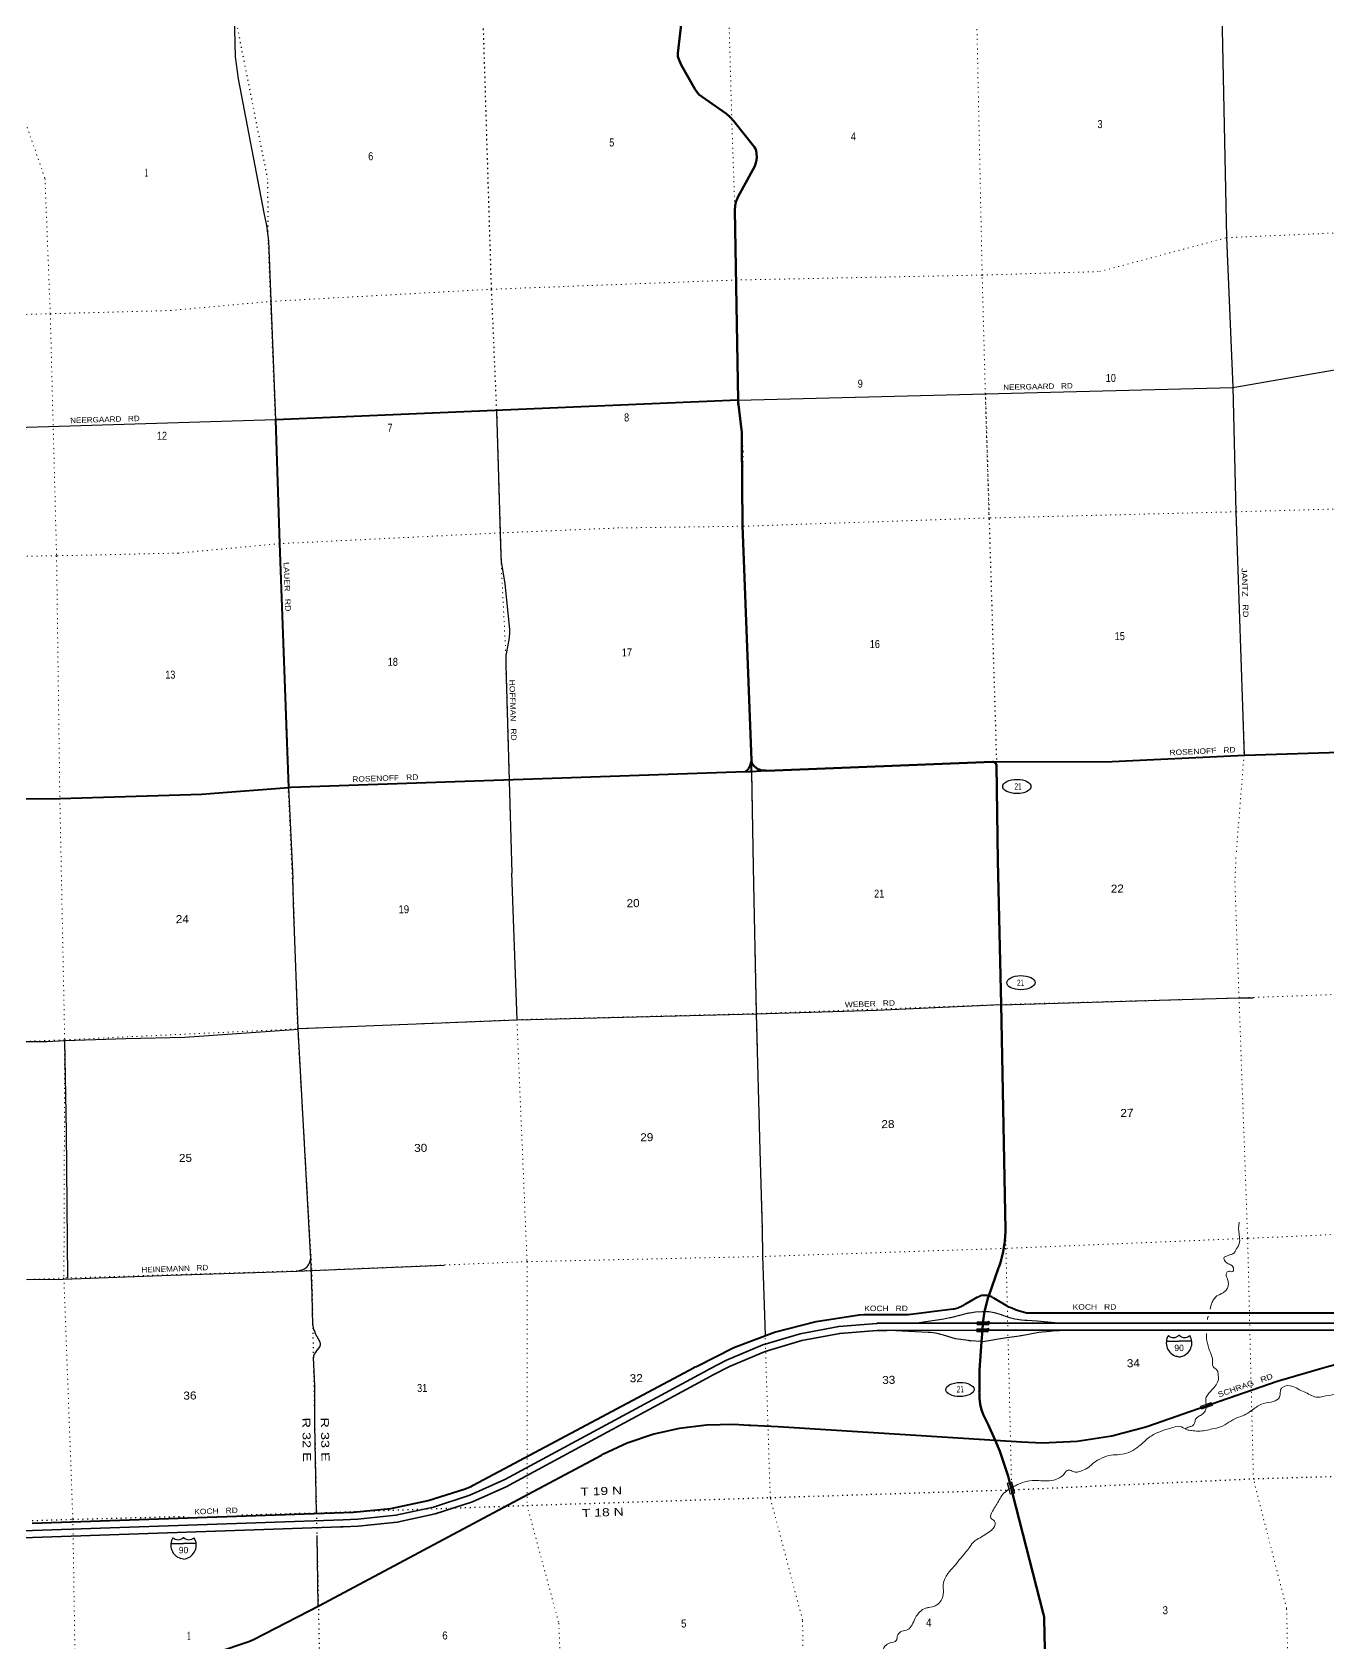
# Model space of a CAD drawing. Header units: feet. Extents: x 497223 to 751810, y -177792 to 12311.
# Drawn here: x 563113 to 591451, y -147098 to -111875 of the extents above; entities that cross this region are included whole.
import ezdxf
from ezdxf.enums import TextEntityAlignment as Align

# ---------------------------------------------------------------- set-up
doc = ezdxf.new("R2010")
doc.units = ezdxf.units.FT
doc.header["$LTSCALE"] = 70
doc.header["$PDMODE"] = 32
doc.header["$PDSIZE"] = 35
doc.linetypes.add('DOTTED', pattern=[1.5, 0.3, -1.2])
for name, color, linetype, lineweight in [('15', 7, 'Continuous', 25), ('17', 7, 'Continuous', 25), ('18', 7, 'Continuous', 35), ('19', 7, 'Continuous', 25), ('23', 7, 'Continuous', 70), ('26', 7, 'Continuous', 40), ('29', 7, 'Continuous', 25), ('39', 7, 'Continuous', 13), ('55', 7, 'Continuous', 13), ('59', 7, 'Continuous', 13), ('6', 7, 'DOTTED', 25), ('61', 7, 'Continuous', 13), ('7', 7, 'DOTTED', 13)]:
    doc.layers.add(name, color=color, linetype=linetype, lineweight=lineweight)
doc.layers.add('27', color=7, linetype='Continuous')
doc.layers.add('30', color=7, linetype='Continuous')

msp = doc.modelspace()

# ---------------------------------------------------------------- linework, layer by layer
at = {"layer": '15'}
for p, q in [((587921.9, -140503.9), (588198.31, -140503.9)), ((588194.61, -140372.43), (588197.51, -140369.52)), ((588200.68, -140371.9), (588197.25, -140369.52)), ((588198.31, -140849.48), (588134.42, -140831.52)), ((588197.78, -140849.74), (588261.41, -140831)), ((566146.73, -144924.99), (566423.14, -144924.99)), ((566419.44, -144793.52), (566422.34, -144790.61)), ((566425.51, -144792.99), (566422.08, -144790.61)), ((566423.14, -145270.57), (566359.25, -145252.61)), ((566422.61, -145270.83), (566486.24, -145252.09))]:
    msp.add_line(p, q, dxfattribs=at)
for points in [[(588473.67, -140503.9), (588197.78, -140503.9), (588198.31, -140503.9)], [(566698.5, -144924.99), (566422.61, -144924.99), (566423.14, -144924.99)]]:
    msp.add_lwpolyline(points, dxfattribs=at)
for centre, radius, start, end in [((588224.53, -140539), 306.13, 148.44434, 254.43386), ((588075.93, -140256.4), 165.66, 227.34268, 315.81181), ((588319.62, -140256.4), 165.66, 224.18787, 312.69374), ((588171.02, -140539), 306.13, 283.08076, 31.62493), ((566449.36, -144960.09), 306.13, 148.44434, 254.43386), ((566300.76, -144677.49), 165.66, 227.34267, 315.81181), ((566544.45, -144677.49), 165.66, 224.18852, 312.69417), ((566395.85, -144960.09), 306.13, 283.081, 31.62474)]:
    msp.add_arc(centre, radius, start, end, dxfattribs=at)
at = {"layer": '17'}
for centre, major_axis in [((584649.53, -128370.97), (309.24, -1)), ((584737.79, -132660.64), (309.21, 3.94)), ((583405.4, -141558.38), (309.21, 3.94))]:
    msp.add_ellipse(centre, major_axis=major_axis, ratio=0.500121, dxfattribs=at)
at = {"layer": '18'}
for p, q in [((581962.45, -140111.04), (583904.96, -140110.2)), ((581809.64, -140264.69), (583895.54, -140263.88))]:
    msp.add_line(p, q, dxfattribs=at)
for points in [[(563117.29, -144640.2), (569917.16, -144407.1), (570236.5, -144396.12), (571069.89, -144307.25), (571889.42, -144131.76), (572686.11, -143871.56), (573451.24, -143529.51), (577882.81, -141132.44), (577907.81, -141117.86), (577932.81, -141105), (578301.71, -140915.25), (579092.33, -140585.03), (579913.14, -140339.26), (580755.15, -140180.63), (581583.93, -140112.95), (581605.43, -140111.19), (581633.93, -140111.18), (581962.45, -140111.04)], [(583904.96, -140110.2), (584031.94, -140110.15), (585583.43, -140109.49)], [(585583.43, -140109.49), (592857.57, -140106.38), (593009.21, -140111.08), (593526.87, -140092.08), (594014.64, -140022.65), (594039.66, -140019.09), (594064.64, -140013.99), (594293.32, -139967.38)], [(585628.81, -140263.2), (592825.44, -140260.39), (592855.91, -140260.38), (592875.44, -140260.99), (593006.8, -140265.06), (593540.56, -140245.47), (594043.67, -140173.85), (594067.9, -140170.4), (594093.67, -140165.16), (594297.4, -140123.75)], [(563121.11, -144794.16), (569865.19, -144563.54), (569890.19, -144562.69), (569915.19, -144560.61), (570244.8, -144549.9), (571094.21, -144459.32), (571929.5, -144280.45), (572741.52, -144015.24), (573496.36, -143677.8), (573521.83, -143666.41), (573546.36, -143653.14), (577956.93, -141267.43), (577981.93, -141252.85), (578006.93, -141239.99), (578368.42, -141054.05), (579144.17, -140730.04), (579949.53, -140488.9), (580775.7, -140333.25), (581588.38, -140266.88), (581614.23, -140264.77), (581638.38, -140264.76), (581809.64, -140264.69)], [(583895.54, -140263.88), (584021.39, -140263.83), (585406.13, -140263.29), (585628.81, -140263.2)], [(559716.94, -144716.31), (559844.57, -144713.52), (563117.31, -144641.02)], [(559781.76, -144866.93), (559911.41, -144864.09), (563121.1, -144793.84)]]:
    msp.add_lwpolyline(points, dxfattribs=at)
at = {"layer": '19'}
for points in [[(581962.45, -140111.04), (581992.4, -140109.94), (582513.25, -140090.74), (583054.01, -140013.68), (583185.28, -139985.8), (583208.86, -139980.8), (583235.28, -139974.21), (583571.8, -139890.38), (583598.91, -139883.62), (583621.8, -139880.09), (583748.08, -139860.61), (583900.97, -139853.22), (583943, -139855.12)], [(585583.43, -140109.49), (585561.9, -140107.39), (585090.59, -140061.34), (584877.45, -140051.86), (584872.51, -140051.64), (584827.45, -140048.81), (584750.4, -140043.98), (584607.3, -140022.05), (584492.27, -139991.85), (584472.06, -139986.55), (584442.27, -139975.1), (584418.34, -139965.91), (584417.41, -139965.55), (584368.34, -139947.13), (584310.53, -139925.44), (584163.57, -139883.83), (584038.07, -139862.13), (584016.78, -139858.45), (583988.07, -139857.15), (583943, -139855.12)], [(583878.73, -140509.85), (583852.29, -140508.27), (583640.89, -140494.94), (583616.47, -140493.4), (583590.89, -140489.68), (583304.38, -140448.08), (583041.98, -140373.78), (582987.94, -140354.12), (582905.38, -140332.04), (582820.96, -140318.71), (582760.57, -140315.58), (582735.57, -140312.26), (582710.57, -140310.98), (581859.64, -140267.56), (581809.64, -140264.69)], [(583878.73, -140509.85), (583902.29, -140506.32), (584381.14, -140430.89), (584700.79, -140382.78), (584728.78, -140378.57), (584750.79, -140374.48), (585130.99, -140303.78), (585381.13, -140279.62), (585405.5, -140277.52), (585431.13, -140275.59), (585586.02, -140265.89), (585628.81, -140263.2)]]:
    msp.add_lwpolyline(points, dxfattribs=at)
at = {"layer": '23'}
for p, q in [((583895.54, -140263.88), (583904.96, -140110.2)), ((583904.96, -140110.2), (583943, -139855.12)), ((583878.73, -140509.85), (583895.54, -140263.88))]:
    msp.add_line(p, q, dxfattribs=at)
for points in [[(577334.35, -111456.32), (577232.25, -112336.13), (577236.57, -112404.96), (577254.68, -112463.87), (577306.57, -112587.67), (577613.71, -113125.99), (577695.74, -113234.21), (577838.25, -113340.5), (578300.18, -113662.31), (578381.13, -113731.48), (578458.35, -113818.48), (578913.84, -114390.37), (578931.35, -114422.49), (578944.93, -114461.01), (578956.72, -114538.12), (578960.78, -114606.01), (578954.82, -114673.19), (578940.4, -114732.88), (578916.44, -114803.38), (578545.81, -115482.17), (578522.65, -115538.31), (578506.69, -115588.2), (578490.95, -115676.51), (578482.02, -115770.34), (578553.66, -119922.98)], [(578553.66, -119922.98), (578554.29, -119959.42), (578595.11, -120323.31), (578613.22, -120445.66), (578633.3, -120625.91), (578635.87, -120808.16), (578651.63, -122666.61), (578843.83, -127802.98), (578846.84, -127815.94)], [(578847.15, -127817.24), (578855.46, -127852.99), (578864.19, -127869.44), (578876.47, -127892.22), (578905.91, -127927.34), (578939.87, -127959.06), (578987.98, -127989.06), (579024.3, -128002.26), (579053.64, -128011.72), (579114.78, -128023.05), (579148.93, -128024.8)], [(579148.93, -128024.8), (579175.59, -128026.17), (584114.81, -127832.72), (584135.2, -127832.4)], [(584135.2, -127832.4), (584142.08, -127832.33), (584164.54, -127843.13), (584192.38, -127868.98), (584200.31, -127882.58), (584206.71, -127902.24), (584235.01, -129996.63)], [(584034.41, -139507.27), (584111.89, -139296.13), (584241.79, -138921.78), (584244.05, -138915.28), (584259.47, -138871.78), (584292.7, -138778.1), (584353.52, -138549.99), (584390.15, -138316.77), (584400.92, -138106.19), (584402.09, -138083.32), (584401.57, -138056.19), (584307.14, -133136.9), (584235.01, -129996.64)], [(583943, -139855.12), (583946.39, -139832.4), (584015.09, -139559.92), (584034.41, -139507.27)], [(584177.23, -142668.32), (584025.47, -142322.24), (583975.89, -142238.54), (583920.87, -142122.48), (583878.27, -142001.31), (583848.58, -141876.35), (583832.1, -141748.97), (583829.7, -141648.19), (583829.01, -141619.16), (583829.3, -141598.19), (583835.8, -141137.92), (583878.73, -140509.85)], [(585611.57, -165130.43), (585516.13, -159709.15), (585424.1, -154462.37), (585305.14, -149157.76), (585246.95, -146581.37), (585246.38, -146555.89), (585244.33, -146531.37), (585242.61, -146512.73), (585239.77, -146498.5), (585234.98, -146474.47), (585228.3, -146448.5), (584556.88, -143836.32), (584459.39, -143457), (584452.99, -143432.11), (584444.8, -143407), (584281.17, -142905.36), (584177.23, -142668.32)]]:
    msp.add_lwpolyline(points, dxfattribs=at)
at = {"layer": '26'}
msp.add_line((578845.03, -128041.97), (579148.93, -128024.8), dxfattribs=at)
for points in [[(578553.66, -119922.98), (568435.59, -120353.14), (568523.18, -123059.95), (568717.17, -128392.8)], [(578715.83, -128043.73), (578754.72, -128011.85), (578779.35, -127984.46), (578808.09, -127932.43), (578847.15, -127817.24)], [(578717.84, -128043.67), (578845.03, -128041.97), (578847.15, -127817.24)], [(584141.68, -127832.3), (584204.35, -127831.16), (586732.13, -127826.85), (587189.08, -127800.04), (589637.58, -127683.61), (592171.75, -127605.08), (592379.15, -127595.28), (593967.67, -127509.93)], [(568717.17, -128392.8), (568767.45, -128388.87), (578717.84, -128043.67)], [(562721.15, -128643), (563717.19, -128632.85), (566819.9, -128541.74), (567004.98, -128526.52), (568717.17, -128392.8)], [(563113.46, -144485.43), (570135.03, -144240.53), (570959.9, -144157.61), (571771.58, -143988.93), (572561.18, -143736.32), (572711.09, -143677.52), (572724.44, -143672.28), (572761.09, -143652.76), (577590.63, -141080.52), (577615.63, -141066.17), (577640.63, -141053.63), (578461.65, -140641.67), (579347.4, -140307.94), (580263.19, -140068.62), (581198.98, -139926.33), (581304.62, -139916.52), (582271.17, -139919.2), (583254.9, -139797.53), (583279.8, -139794.45), (583304.9, -139786.79), (583360.03, -139769.95), (583437.16, -139737.25), (583470.47, -139719.15), (583498.43, -139703.96), (583520.47, -139691.41), (583781.48, -139542.86), (583805.73, -139529.06), (583831.48, -139516.08), (583832.24, -139515.7), (583859.2, -139505.47), (583887.09, -139498.13), (583915.59, -139493.73), (583944.4, -139492.35), (583973.2, -139493.98), (584001.66, -139498.61), (584034.41, -139507.27)], [(594289.05, -139804.04), (593990.82, -139851.46), (593961.63, -139856.11), (593940.82, -139858.78), (593770.06, -139880.7), (593521.5, -139889.9), (593483.5, -139891.31), (593471.5, -139891.31), (584885.53, -139887.89), (584860.61, -139887.88), (584835.53, -139881.79), (584656.05, -139829.97), (584501.9, -139767.35), (584477.24, -139757.34), (584451.9, -139741.96), (584149.62, -139558.51), (584124.24, -139543.11), (584099.62, -139530), (584080.58, -139521.43), (584034.41, -139507.27)], [(584177.23, -142668.32), (584758.96, -142704.97), (585203.34, -142724.04), (585968.83, -142687.07), (586726.26, -142570.29), (587467.34, -142374.97), (587516.35, -142359.08), (588912.42, -141873.77), (590343.96, -141376.13), (591372.99, -141075.35), (591421.48, -141061.18), (591422.99, -141060.78), (592800.57, -140690.9), (594301.88, -140295)], [(563199.95, -147977.54), (566080.18, -147525.21), (566392.93, -147479.97), (567133.87, -147313.12), (567853.31, -147069.74), (567955.06, -147028.38), (569397.91, -146278.85), (573851.04, -143903.48), (575561.5, -142993.57), (575587.29, -142979.85), (575611.5, -142968.57), (576126.95, -142728.44), (576690.75, -142534.54), (577271.73, -142400.63), (577863.53, -142328.18), (578459.66, -142317.99), (578784.41, -142339.48), (578802.93, -142340.7), (578834.41, -142342.14), (579432.77, -142369.41), (584177.23, -142668.32)]]:
    msp.add_lwpolyline(points, dxfattribs=at)
at = {"layer": '29', "linetype": 'DOTTED'}
msp.add_line((583960.21, -119782.89), (584204.35, -127831.16), dxfattribs=at)
at = {"layer": '29'}
for p, q in [((568435.59, -120353.14), (562520.37, -120535.89)), ((578845.03, -128041.97), (578880.21, -130133.68)), ((568717.17, -128392.8), (568815.26, -130387.85)), ((573719.04, -133472.98), (573603.73, -130267.51)), ((569322.06, -140725.72), (569390.79, -140645.54)), ((569368.65, -146295.84), (569343.39, -144748.23))]:
    msp.add_line(p, q, dxfattribs=at)
for points in [[(588746.03, -84044.15), (588770.36, -89078.05), (588761.79, -89152.23), (588639.69, -89551.03), (588603.43, -89711.24), (588597.7, -89791.19), (588607.83, -89856.5), (588660.18, -89989.53), (588780.02, -90223.23), (588801.38, -90287.86), (588804.24, -90432.21), (588859.3, -94663.56), (588974, -100009.07), (589035.33, -105404.18), (589119.78, -110750.4), (589238.6, -116367.76), (589374.37, -119640.57), (589442.65, -122363.84), (589619.23, -127684.18)], [(567141.7, -84596.66), (567209.63, -89833.19), (567236.25, -92529.84), (567292.7, -95207.65), (567419.12, -100625.41), (567513.09, -106035.87), (567529.49, -111396.04), (567534.93, -111808.46), (567550.54, -112416.11), (567616.32, -112894.19), (568178.14, -115822.54), (568238.06, -116099.42), (568278.98, -116440.99), (568435.59, -120353.14)], [(578553.66, -119922.98), (589376.43, -119642.55), (593742.2, -118884.54)], [(573266.98, -120147.74), (573361.04, -123304.85), (573373.94, -123449.78), (573454.15, -123941.73), (573550.02, -124936.66), (573550.19, -125021.51), (573538.12, -125162.28), (573473.84, -125507.45), (573471.01, -125554.11), (573469.76, -125718.87), (573603.73, -130267.51)], [(578880.21, -130133.68), (578951.38, -133341.14), (579031.21, -136334.41), (579076.53, -138044.28), (579087.9, -138631.74), (579145.79, -140373.61)], [(569248.59, -140158.79), (569235.29, -139481.25), (569206.9, -138702.97), (569078.52, -136320.25), (568931.88, -133674.19), (568835.63, -131164.17), (568815.26, -130387.85)], [(568935.74, -133664.07), (573717.03, -133473.02), (578951.41, -133343.16), (581576.36, -133260.99), (584306.97, -133135.62)], [(584307.7, -133147.1), (589503.16, -132995.57), (589816.54, -132990.57)], [(562851.96, -133948.28), (563436.55, -133947.08), (563834.08, -133926.64), (565163.57, -133881.27), (566451.19, -133856.68), (568938, -133680.13)], [(563892.73, -139121.88), (563859.92, -135926.62), (563830.03, -133924.7)], [(568905.68, -138967.38), (568978.72, -138951.73), (569019.19, -138941.47), (569048.88, -138927.97), (569072.62, -138916.1), (569103.92, -138893.42), (569124.97, -138872.36), (569155.73, -138832.94), (569173, -138801.63), (569183.25, -138779.49), (569193.51, -138747.63), (569206.2, -138689.96)], [(562985.04, -139156.5), (563790.63, -139145.65), (566144.23, -139057.76), (568905.68, -138967.38)], [(568905.68, -138967.38), (569229.05, -138958.19), (572126.66, -138837.47)], [(569419.4, -140558.73), (569412.72, -140522.97), (569303.04, -140323.48)], [(569329.67, -144265.46), (569298.61, -142315.88), (569293.31, -141478.78), (569262.87, -140861.7)]]:
    msp.add_lwpolyline(points, dxfattribs=at)
at = {"layer": '29', "linetype": 'DOTTED'}
msp.add_lwpolyline([(572670.8, -84458.5), (572675.1, -84737.69), (572702.24, -90012.57), (572759.6, -95321.16), (572841.23, -100588.65), (572905.55, -105891.26), (572958.11, -111165.72), (573153.58, -117496.39), (573266.98, -120147.74)], dxfattribs=at)
at = {"layer": '29'}
for centre, radius, start, end in [((569798.64, -140068.55), 557.51, 189.28468, 207.35119), ((569490.73, -140880.88), 229, 137.27396, 175.60091), ((569312.2, -140571.36), 107.94, 316.59267, 6.83238)]:
    msp.add_arc(centre, radius, start, end, dxfattribs=at)
at = {"layer": '39'}
for points in [[(588881.6, -139798.95), (588916.09, -139660.16), (588962.99, -139576.9), (589026.28, -139513.5), (589159.81, -139444.96), (589229.16, -139383.48), (589270.04, -139300.31), (589274.72, -139215.71), (589247.13, -139123.58), (589233.37, -139017.14), (589284.9, -138972.04), (589371.44, -138980.72), (589390.57, -138920.04), (589345.09, -138840.27), (589249.97, -138797.52), (589181.53, -138663.77), (589257.42, -138634.39), (589309.33, -138613.44), (589377.28, -138590.21), (589455.87, -138478.27), (589499.01, -138411.17), (589522.72, -138259.86), (589504.31, -138113.24), (589502.35, -137990.52), (589513, -137901.8)], [(588820.92, -140025.58), (588828.74, -139979.52), (588840.35, -139958.62)], [(588792.73, -141876.79), (588784.57, -141747.17), (588833.41, -141659.85), (588910.34, -141570.07), (589008.99, -141455.8), (589057.23, -141330.26), (589053.68, -141233.72), (589032.09, -141139.48), (588940.34, -141056.42), (588932.2, -140923.73), (588912.74, -140837.5), (588851.63, -140659.37), (588799.86, -140436.81), (588795.01, -140332.27)], [(594322.51, -141122.24), (594254.04, -141112.45), (594140.9, -141074.01), (594071.83, -141026.81), (594002.28, -140949.43), (593895.17, -140910.9), (593752.31, -140899.09), (593559.24, -140888.09), (593404.65, -140896.59), (593358.86, -140923.48), (593263.62, -140999.47), (593112.96, -141001.87), (592937.99, -140992.59), (592758.54, -141079.98), (592708.96, -141121.02), (592578.73, -141145.24), (592458.84, -141187.4), (592338.47, -141199.38), (592194.25, -141227.85), (592104.97, -141299.71), (592031.48, -141353.21), (592034.9, -141441.7), (591980.19, -141539.17), (591830.64, -141612), (591614.45, -141663.75), (591339.94, -141712.4), (591227.67, -141728.28), (590964.82, -141625.82), (590831.24, -141565.57), (590685.35, -141489.41), (590458.67, -141513.15), (590419.39, -141570.13), (590409, -141674.94), (590370.17, -141760.09), (590212.59, -141833.04), (590004.34, -141878.63), (589777.58, -142023.12), (589620.35, -142118.2), (589464.62, -142181.06), (589285.3, -142276.5), (589102.05, -142378.04), (588925.91, -142421.1), (588619.26, -142470.27), (588470.35, -142456.55), (588371.59, -142438), (588205.65, -142364.17), (588051.38, -142392.8), (587825.43, -142462.82), (587639.89, -142546.28), (587532.44, -142612.39), (587411.6, -142720.98), (587276.76, -142833.82), (587095.52, -142935.33), (586897.31, -142980.75), (586712.66, -142993.76), (586512.7, -143055.32), (586319.67, -143173.11), (586222.55, -143257.17), (586077.05, -143331.94), (585971.1, -143365.83), (585882.48, -143353.16), (585785.51, -143320.5), (585753.5, -143329.06), (585666.64, -143427.04), (585585.31, -143492.74), (585449.41, -143539.18), (585258.79, -143556.32), (585083.86, -143549.05), (584883.16, -143564.32), (584667.33, -143638.21), (584567.9, -143686.8)], [(588335.17, -142422.48), (588422.8, -142372.78), (588488.83, -142355.63), (588541.76, -142272.27), (588568.6, -142191.34), (588642.09, -142137.85), (588723.66, -142086.23), (588778.66, -142006.87), (588792.73, -141876.79)], [(584567.9, -143686.8), (584345.19, -143850.63), (584262.77, -143974.71), (584116.02, -144222.57), (584078.15, -144368.08), (584157.58, -144435.23), (584176.85, -144509.38), (584048.81, -144670.41), (583776.22, -144839.79), (583732.44, -144866.65), (583614.18, -145011.42), (583517.64, -145131.7), (583277.17, -145425.33), (583143.04, -145582.43), (583096.01, -145657.65), (583040.35, -145821.54), (583044.95, -145984.48), (582991.72, -146174.5), (582864.98, -146291.23), (582726.88, -146325.64), (582658.8, -146340.81), (582429.14, -146555.79), (582262.36, -146808), (582136.38, -146846.23), (582045.19, -146924.16), (582009, -147049.51), (581877.16, -147097.9)], [(581877.16, -147097.9), (581765.81, -147172.13), (581704.51, -147360.27), (581663.17, -147540.04), (581490.38, -147667.57), (581296.87, -147755.18), (581057.27, -147724.8), (580870.06, -147703.63), (580669.78, -147745.07), (580493.62, -147912.9), (580329.24, -147937.67), (580247.28, -148089.91), (580121.69, -148279.07), (579935.1, -148422.92), (579799.96, -148390.87), (579578.38, -148356.17), (579419.71, -148360.72), (579218.77, -148486.69), (579013.2, -148574.49), (578851.86, -148663.6), (578687.88, -148839.29), (578629.21, -148940.85), (578424.96, -149111.15), (578192.52, -149277.87), (578156.58, -149292.53), (578156.87, -149310.64), (577954.65, -149356.13), (577736.74, -149426.02), (577516.05, -149447.65), (577351.61, -149468.39), (577212.08, -149539.04), (577012.51, -149624.74), (576705.07, -149750.4), (576469.08, -149820.58), (576222.09, -149957.34), (575993.03, -150083.76), (575756.3, -150107.66), (575410.46, -150093.06), (575153.93, -150135.39), (574792.34, -150267.95), (574614.64, -150339.21), (574442.16, -150611.64), (574318.48, -150794.73), (574152.37, -150962.41), (573909.27, -151091.06), (573704.6, -151235.2), (573520.02, -151379.02), (573382.63, -151457.69), (573141.32, -151572.23), (572917.06, -151622.09), (572584.32, -151673.69), (572384.48, -151616.51), (572230.53, -151538.47), (571938.38, -151488.8), (571524.84, -151513.51), (571346.24, -151528.44), (571068.18, -151480.55), (570806.61, -151458.57), (570451.88, -151516.56), (570180.15, -151613.47), (570051.32, -151599.43), (569871.83, -151558.02), (569674.83, -151553.11), (569560.8, -151585.12), (569396.91, -151640.06), (569137.26, -151738.79), (568931.5, -151814.53), (568804.35, -151905.1), (568627.22, -152012.58), (568537.72, -152070.36), (568422.33, -152142.64), (568331.9, -152142.07), (568188.73, -152236.93), (567915.28, -152351.98), (567725.75, -152437.52), (567541.64, -152484.73), (567241.14, -152541.85), (566848.14, -152594.41), (566693.36, -152590.85), (566538.62, -152589.29), (566361.71, -152584.07), (566121.69, -152527.53), (566016.81, -152503.04), (565868.03, -152497.36), (565759.77, -152513.18), (565643.9, -152555.28), (565513.46, -152692.2), (565450.76, -152918.59), (565378.99, -153080.73), (565284.97, -153233.17), (565190.82, -153377.56), (565101.64, -153455.46), (564958.89, -153576.47), (564813.5, -153657.28), (564684.65, -153768.01), (564496.44, -153936.04), (564349.7, -154059.13)]]:
    msp.add_spline(points, degree=3, dxfattribs=at)
at = {"layer": '55'}
for points in [[(584033.63, -140141.17), (583783.63, -140142.59), (583783.26, -140077.59), (584033.26, -140076.17)], [(584025.31, -140084.21), (583791.3, -140085.53), (583791.58, -140134.54), (584025.59, -140133.22)], [(584021.99, -140294.35), (583771.99, -140295.51), (583771.69, -140230.51), (584021.69, -140229.35)], [(584013.73, -140237.38), (583779.72, -140238.46), (583779.94, -140287.47), (584013.95, -140286.39)]]:
    msp.add_lwpolyline(points, close=True, dxfattribs=at)
for p in [(584033.29, -140081.17), (584021.71, -140234.35)]:
    msp.add_point(p, dxfattribs=at)
at = {"layer": '59'}
for points in [[(584500.9, -143849.43), (584439.78, -143607.02), (584541.59, -143581.35), (584602.71, -143823.76)], [(584535.79, -143591.05), (584449.49, -143612.81), (584506.69, -143839.71), (584592.99, -143817.96)]]:
    msp.add_lwpolyline(points, close=True, dxfattribs=at)
at = {"layer": '6'}
for p, q in [((584582.68, -143750.59), (589823.47, -143510.19)), ((589823.47, -143510.19), (594381, -143373.05)), ((579254.64, -143921.38), (584476.07, -143754.71)), ((563111.44, -144424.88), (564002.97, -144396.33)), ((564002.97, -144396.33), (566526.01, -144330.29)), ((567695.94, -144299.67), (569325.61, -144257.01))]:
    msp.add_line(p, q, dxfattribs=at)
for points in [[(568808.03, -130388.03), (568717.29, -128392.47), (568523.18, -123059.95), (568435.59, -120353.14), (568331.27, -117762.33), (568278.98, -116440.99), (568266.67, -115099.06), (567529.49, -111396.04), (567513.09, -106035.87), (567419.12, -100625.41), (567292.7, -95207.65), (567236.25, -92529.84), (567209.63, -89833.19), (567141.7, -84596.49)], [(568808.03, -130388.03), (568915.87, -133671.97), (569225.06, -138953.77), (569329.12, -144263.37), (569440.85, -149638.26), (569564.52, -154965.53), (569659.94, -160325.2), (569687.83, -165607.47), (569792.77, -170933.84), (569892.52, -176178.11)], [(569325.61, -144257.01), (573936.54, -144092.83), (579254.64, -143921.38)]]:
    msp.add_lwpolyline(points, dxfattribs=at)
at = {"layer": '61'}
for p, q in [((588666.11, -141921.39), (588902.35, -141839.59)), ((588902.35, -141839.59), (588926.89, -141910.47))]:
    msp.add_line(p, q, dxfattribs=at)
msp.add_lwpolyline([(588926.89, -141910.47), (588690.65, -141992.26), (588666.11, -141921.39)], dxfattribs=at)
msp.add_lwpolyline([(588897.41, -141849.76), (588676.28, -141926.32), (588695.58, -141982.08), (588916.71, -141905.53)], close=True, dxfattribs=at)
at = {"layer": '7'}
for p, q in [((584410.55, -138472.4), (584532.62, -143585.89)), ((584556.94, -143835.21), (585245.9, -146510.92))]:
    msp.add_line(p, q, dxfattribs=at)
for points in [[(588746.03, -84044.15), (588770.36, -89078.05), (588809.54, -89375.22), (588801.38, -90287.86), (588834.05, -92027.32), (588859.3, -94663.56), (588974, -100009.07), (589015.17, -102814.15), (589035.33, -105404.18), (589080.28, -108108.45), (589119.78, -110750.4), (589238.6, -116367.76), (589374.37, -119640.57), (589442.65, -122363.84), (589619.23, -127684.18), (589445.26, -129862.1)], [(573604.41, -130267.46), (573543.83, -128223.04), (573469.76, -125718.87), (573473.84, -125507.45), (573361.04, -123304.85), (573346.42, -122825.01), (573266.98, -120147.74), (573153.58, -117496.39), (572958.11, -111165.72), (572905.55, -105891.26), (572841.23, -100588.65), (572759.6, -95321.16), (572702.24, -90012.57), (572675.1, -84737.69), (572670.78, -84457.54)], [(577903.63, -84325.2), (577974.96, -89212.07), (578086.43, -94682.55), (578171.63, -100151.64), (578214.57, -105625.74), (578251.69, -108251.63), (578336.96, -111043.59), (578414.72, -113771.26), (578482.02, -115770.34), (578508.14, -117294.78), (578548.38, -119956.33), (578539.2, -119996.84), (578635.67, -120604.93), (578665.75, -121043.36), (578652.56, -121799.07), (578652.49, -122679.04), (578731.36, -124840.96), (578846.84, -127815.94), (578845.03, -128041.97), (578862.24, -129072.53), (578888.21, -130133.47)], [(584235.41, -129998.34), (584205.96, -127888.4), (584041.89, -122498.57), (583960.21, -119782.89), (583891.62, -117186.12), (583757.93, -110910.4), (583676.47, -105517.78), (583571.59, -100159.95), (583468.96, -94723.51), (583354.5, -89299.43), (583363.75, -84185.01)], [(562308.28, -111971.8), (563392.96, -115072.36), (563508.26, -118032.82), (563645.98, -123325.42), (563717.51, -128635.69), (563756.25, -130513.92)], [(562458.99, -118057.43), (563508.26, -118032.82), (566141.95, -117960.98), (568331.27, -117762.33), (573153.58, -117496.39), (578508.14, -117294.78), (583891.62, -117186.12), (586462.66, -117109.7), (589238.6, -116367.76), (593671.42, -116177.28)], [(593817.03, -121747.21), (592094.45, -122289.56), (589442.65, -122363.84), (584041.89, -122498.57), (578652.49, -122679.04), (575945.15, -122716.67), (573346.19, -122824.87), (568523.18, -123059.95), (566308.22, -123267.01), (563645.98, -123325.42), (562589.76, -123338.01)], [(562721.15, -128643), (563717.46, -128632.84), (566819.9, -128541.74), (568769.28, -128388.79), (573543.28, -128223.64), (575522.22, -128153.79), (577613.09, -128081.25), (578845.03, -128041.97), (579130.88, -128026.69), (581448.27, -127937.13), (584214.32, -127830.84), (586732.13, -127826.85), (589619.23, -127684.18), (592171.75, -127605.08), (593967.67, -127509.93)], [(591124.74, -175636.81), (590992.26, -170321.18), (590866.4, -164817.09), (590791.1, -159585.89), (590701.68, -154350.9), (590612.04, -148998.98), (590549.72, -146345.61), (589823.61, -143519.19), (589697.76, -138253.15), (589509.42, -132989.54), (589419.07, -130471.38), (589445.26, -129862.1)], [(573604.41, -130267.46), (573715.32, -133471.14), (573936.25, -138762.4), (573936.54, -144092.83), (574630.87, -146670.34), (574737.57, -149457.91), (574874.09, -154748.5), (575022.64, -160036.89), (574996.6, -165340.15), (575115.14, -170637.06)], [(580518, -175909.69), (580386.62, -170691.76), (580279.01, -165355.49), (580140.48, -160033.67), (580061.16, -154675.75), (579999.02, -149261.21), (579962.77, -146601.83), (579254.64, -143921.38), (579090.37, -138639.85), (578957.7, -133339.14), (578888.21, -130133.47)], [(584235.41, -129998.34), (584301.48, -133139.1), (584410.55, -138472.4)], [(563756.25, -130513.92), (563824.11, -133910.81), (563806.65, -139121.35), (564002.97, -144396.33), (564084.96, -149780.94), (564299.76, -155066.26), (564357.34, -160446.66), (564644.99, -165930.25)], [(562850.3, -133946.66), (563824.11, -133910.81), (568915.87, -133671.97), (573715.32, -133471.14), (578954.05, -133336.12), (584301.48, -133139.1), (589509.84, -132995.64), (594106, -132830.05)], [(594242.98, -138050.79), (589697.76, -138253.15), (584410.55, -138472.4), (579097.16, -138649.79), (573936.25, -138762.4), (569225.06, -138953.77), (563806.65, -139121.35), (562980.94, -139155.86)], [(585245.9, -146510.92), (585306.16, -149158.36), (585424.8, -154461.31), (585516.42, -159708.35), (585610.75, -165125.46), (585700.71, -170520.37), (585815.43, -175774.02)]]:
    msp.add_lwpolyline(points, dxfattribs=at)

# ---------------------------------------------------------------- texts
at = {"layer": '15'}
for p in [(588093.9, -140719.17), (566318.68, -145140.34)]:
    msp.add_text('90', height=140, dxfattribs=at).set_placement(p)
at = {"layer": '17', "width": 0.6}
msp.add_text('21', height=140, dxfattribs=at).set_placement((584675.58, -128439.28), align=Align.CENTER)
for p in [(584655.59, -132735.03), (583336.43, -141624.76)]:
    msp.add_text('21', height=140, rotation=0.915, dxfattribs=at).set_placement(p)
at = {"layer": '27'}
for s, rotation, width, p in [('LAUER   RD', 272.006, 1.2, (568611.83, -123465.71)), ('ROSENOFF   RD', 2.722, 1.15, (587991.38, -127691.81)), ('ROSENOFF   RD', 1.987, 1.15, (570116.13, -128272.04)), ('KOCH   RD', 359.977, 1.15, (581312.05, -139844.35)), ('KOCH   RD', 359.977, 1.15, (585870.91, -139812.47)), ('SCHRAG   RD', 19.169, 1.2, (589069.82, -141731.95)), ('KOCH   RD', 1.998, 1.15, (566659.31, -144291.72))]:
    msp.add_text(s, height=120, rotation=rotation, dxfattribs=dict(at, width=width)).set_placement(p)
at = {"layer": '30'}
for s, rotation, width, p in [('NEERGAARD   RD', 1.484, 1.1, (585113.83, -119683.3)), ('NEERGAARD   RD', 1.77, 1.1, (564705.82, -120402.59)), ('JANTZ   RD', 271.744, 1.25, (589581.23, -124135.59)), ('HOFFMAN   RD', 271.703, 1.15, (573569.05, -126703.23))]:
    msp.add_text(s, height=120, rotation=rotation, dxfattribs=dict(at, width=width)).set_placement(p, align=Align.CENTER)
for s, rotation, width, p in [('WEBER   RD', 2.097, 1.15, (580890.25, -133202.17)), ('HEINEMANN   RD', 2.139, 1.1, (565505.52, -139003.57))]:
    msp.add_text(s, height=120, rotation=rotation, dxfattribs=dict(at, width=width)).set_placement(p)
at = {"layer": '6'}
for s, rotation, width, p in [('R 32 E', 271.123, 1.35, (569019.38, -142175.24)), ('R 33 E', 271.123, 1.35, (569424.42, -142172.77)), ('T 19 N', 2.039, 1.3, (575105.58, -143883.33)), ('T 18 N', 2.039, 1.3, (575139.98, -144348.7))]:
    msp.add_text(s, height=175, rotation=rotation, dxfattribs=dict(at, width=width)).set_placement(p)
at = {"layer": '7'}
for s, width, p in [('4', 0.85, (581018.28, -114241.99)), ('3', 0.85, (586413.98, -113972.42)), ('5', 0.85, (575734.51, -114373.1)), ('6', 0.85, (570462.4, -114674.46)), ('1', 0.4, (565576.08, -115034.82)), ('10', 0.85, (586595.18, -119523.38)), ('9', 0.85, (581168.94, -119648.24)), ('7', 0.85, (570884.38, -120613.55)), ('8', 0.85, (576059.51, -120387.08)), ('12', 0.85, (565841.22, -120787.71)), ('15', 0.85, (586790.62, -125170.05)), ('17', 0.85, (576010.65, -125527.21)), ('16', 0.85, (581432.76, -125343.22)), ('18', 0.85, (570889.94, -125731.91)), ('13', 0.85, (566023.18, -126013.25))]:
    msp.add_text(s, height=175, dxfattribs=dict(at, width=width)).set_placement(p)
for s, width, p in [('21', 0.85, (581529.55, -130803.38)), ('22', 1.1, (586705.71, -130693.11)), ('19', 0.9, (571125.23, -131146.13)), ('20', 1.1, (576114.13, -131012.16)), ('24', 1.1, (566255.63, -131360.75)), ('27', 1.1, (586915.99, -135598.84)), ('29', 1.1, (576413.18, -136130.64)), ('28', 1.1, (581687.95, -135843.91)), ('30', 1.1, (571468.98, -136364.31)), ('25', 1.1, (566323.6, -136583.73)), ('32', 1.1, (576183.19, -141401.1)), ('34', 1.1, (587056.75, -141072.13)), ('31', 0.85, (571533.62, -141615.15)), ('33', 1.1, (581706.87, -141438.41)), ('36', 1.1, (566421.32, -141780.29)), ('3', 0.9, (587838.69, -146474.33)), ('1', 0.45, (566506.37, -147033.4)), ('6', 0.9, (572083.54, -147026.36)), ('5', 0.9, (577307.48, -146764.51)), ('4', 0.9, (582666.22, -146743.55))]:
    msp.add_text(s, height=175, rotation=0.915, dxfattribs=dict(at, width=width)).set_placement(p)

doc.saveas('drawing.dxf')
